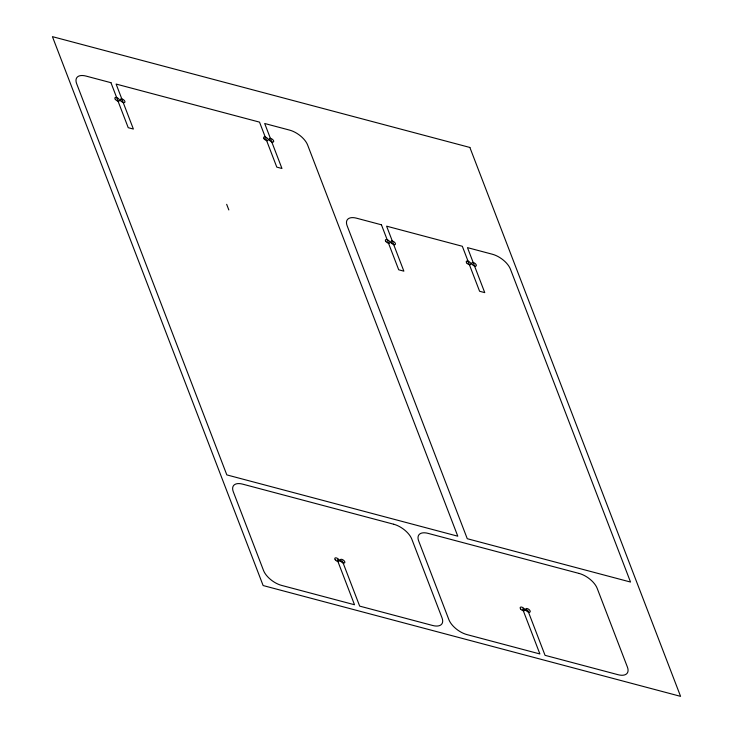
<?xml version="1.0" encoding="UTF-8"?>
<svg xmlns="http://www.w3.org/2000/svg" width="733" height="733" viewBox="0 0 733 733"><rect width="100%" height="100%" fill="white"/><g stroke="black" fill="none" stroke-linecap="round" stroke-linejoin="round"><path stroke-width="1.1" d="M226.671 204.324L228.833 209.95M469.871 147.452L52.428 36.65L263.129 585.548L680.572 696.35L469.871 147.452M110.949 82.692L86.063 76.085A16.667 8.32 35.6 0 0 76.653 83.69L226.818 474.892L457.786 536.199L307.622 144.997A16.667 8.32 35.6 0 0 289.572 130.107L264.686 123.501L281.958 168.489L276.79 167.124L259.528 122.127L116.107 84.057L133.379 129.054L128.22 127.679L110.949 82.692M381.435 224.802L356.559 218.196A16.667 8.32 35.6 0 0 347.14 225.801L467.26 538.709L630.527 582.048L510.415 269.13A16.667 8.32 35.6 0 0 492.365 254.241L467.48 247.635L484.751 292.632L479.593 291.258L462.321 246.27L386.603 226.167L403.874 271.164L398.706 269.79L381.435 224.802M393.758 524.251L242.705 484.156A16.667 8.32 35.6 0 0 233.296 491.761L263.523 570.494A16.667 8.32 35.6 0 0 281.564 585.392L354.506 604.752L337.244 559.755L342.403 561.13L359.674 606.118L432.617 625.478A16.667 8.32 35.6 0 0 442.026 617.882L411.809 539.14A16.667 8.32 35.6 0 0 393.758 524.251M579.134 573.453L428.09 533.367A16.667 8.32 35.6 0 0 418.671 540.963L448.898 619.706A16.667 8.32 35.6 0 0 466.948 634.595L539.891 653.955L522.62 608.967L527.778 610.332L545.05 655.329L617.992 674.69A16.667 8.32 35.6 0 0 627.411 667.085L597.184 588.352A16.667 8.32 35.6 0 0 579.134 573.453M340.717 561.212A2.666 1.329 35.6 0 0 344.684 562.788A2.666 1.329 35.6 0 0 342.302 559.517A2.666 1.329 35.6 0 0 340.717 561.212M335.228 559.755A2.666 1.329 35.6 0 0 339.187 561.331A2.666 1.329 35.6 0 0 336.814 558.06A2.666 1.329 35.6 0 0 335.228 559.755M520.604 608.958A2.666 1.329 35.6 0 0 524.562 610.543A2.666 1.329 35.6 0 0 522.189 607.263A2.666 1.329 35.6 0 0 520.604 608.958M526.092 610.415A2.666 1.329 35.6 0 0 530.06 612A2.666 1.329 35.6 0 0 527.687 608.72A2.666 1.329 35.6 0 0 526.092 610.415M385.815 241.441A2.666 1.329 35.6 0 0 389.773 243.017A2.666 1.329 35.6 0 0 387.4 239.746A2.666 1.329 35.6 0 0 385.815 241.441M391.303 242.898A2.666 1.329 35.6 0 0 395.27 244.474A2.666 1.329 35.6 0 0 392.897 241.203A2.666 1.329 35.6 0 0 391.303 242.898M472.189 264.366A2.666 1.329 35.6 0 0 476.148 265.951A2.666 1.329 35.6 0 0 473.775 262.671A2.666 1.329 35.6 0 0 472.189 264.366M466.692 262.909A2.666 1.329 35.6 0 0 470.659 264.485A2.666 1.329 35.6 0 0 468.277 261.214A2.666 1.329 35.6 0 0 466.692 262.909M120.817 100.787A2.666 1.329 35.6 0 0 124.775 102.373A2.666 1.329 35.6 0 0 122.402 99.092A2.666 1.329 35.6 0 0 120.817 100.787M115.319 99.331A2.666 1.329 35.6 0 0 119.287 100.916A2.666 1.329 35.6 0 0 116.913 97.636A2.666 1.329 35.6 0 0 115.319 99.331M269.552 140.269A2.666 1.329 35.6 0 0 273.519 141.854A2.666 1.329 35.6 0 0 271.146 138.574A2.666 1.329 35.6 0 0 269.552 140.269M264.063 138.812A2.666 1.329 35.6 0 0 268.031 140.397A2.666 1.329 35.6 0 0 265.648 137.117A2.666 1.329 35.6 0 0 264.063 138.812"/></g></svg>
